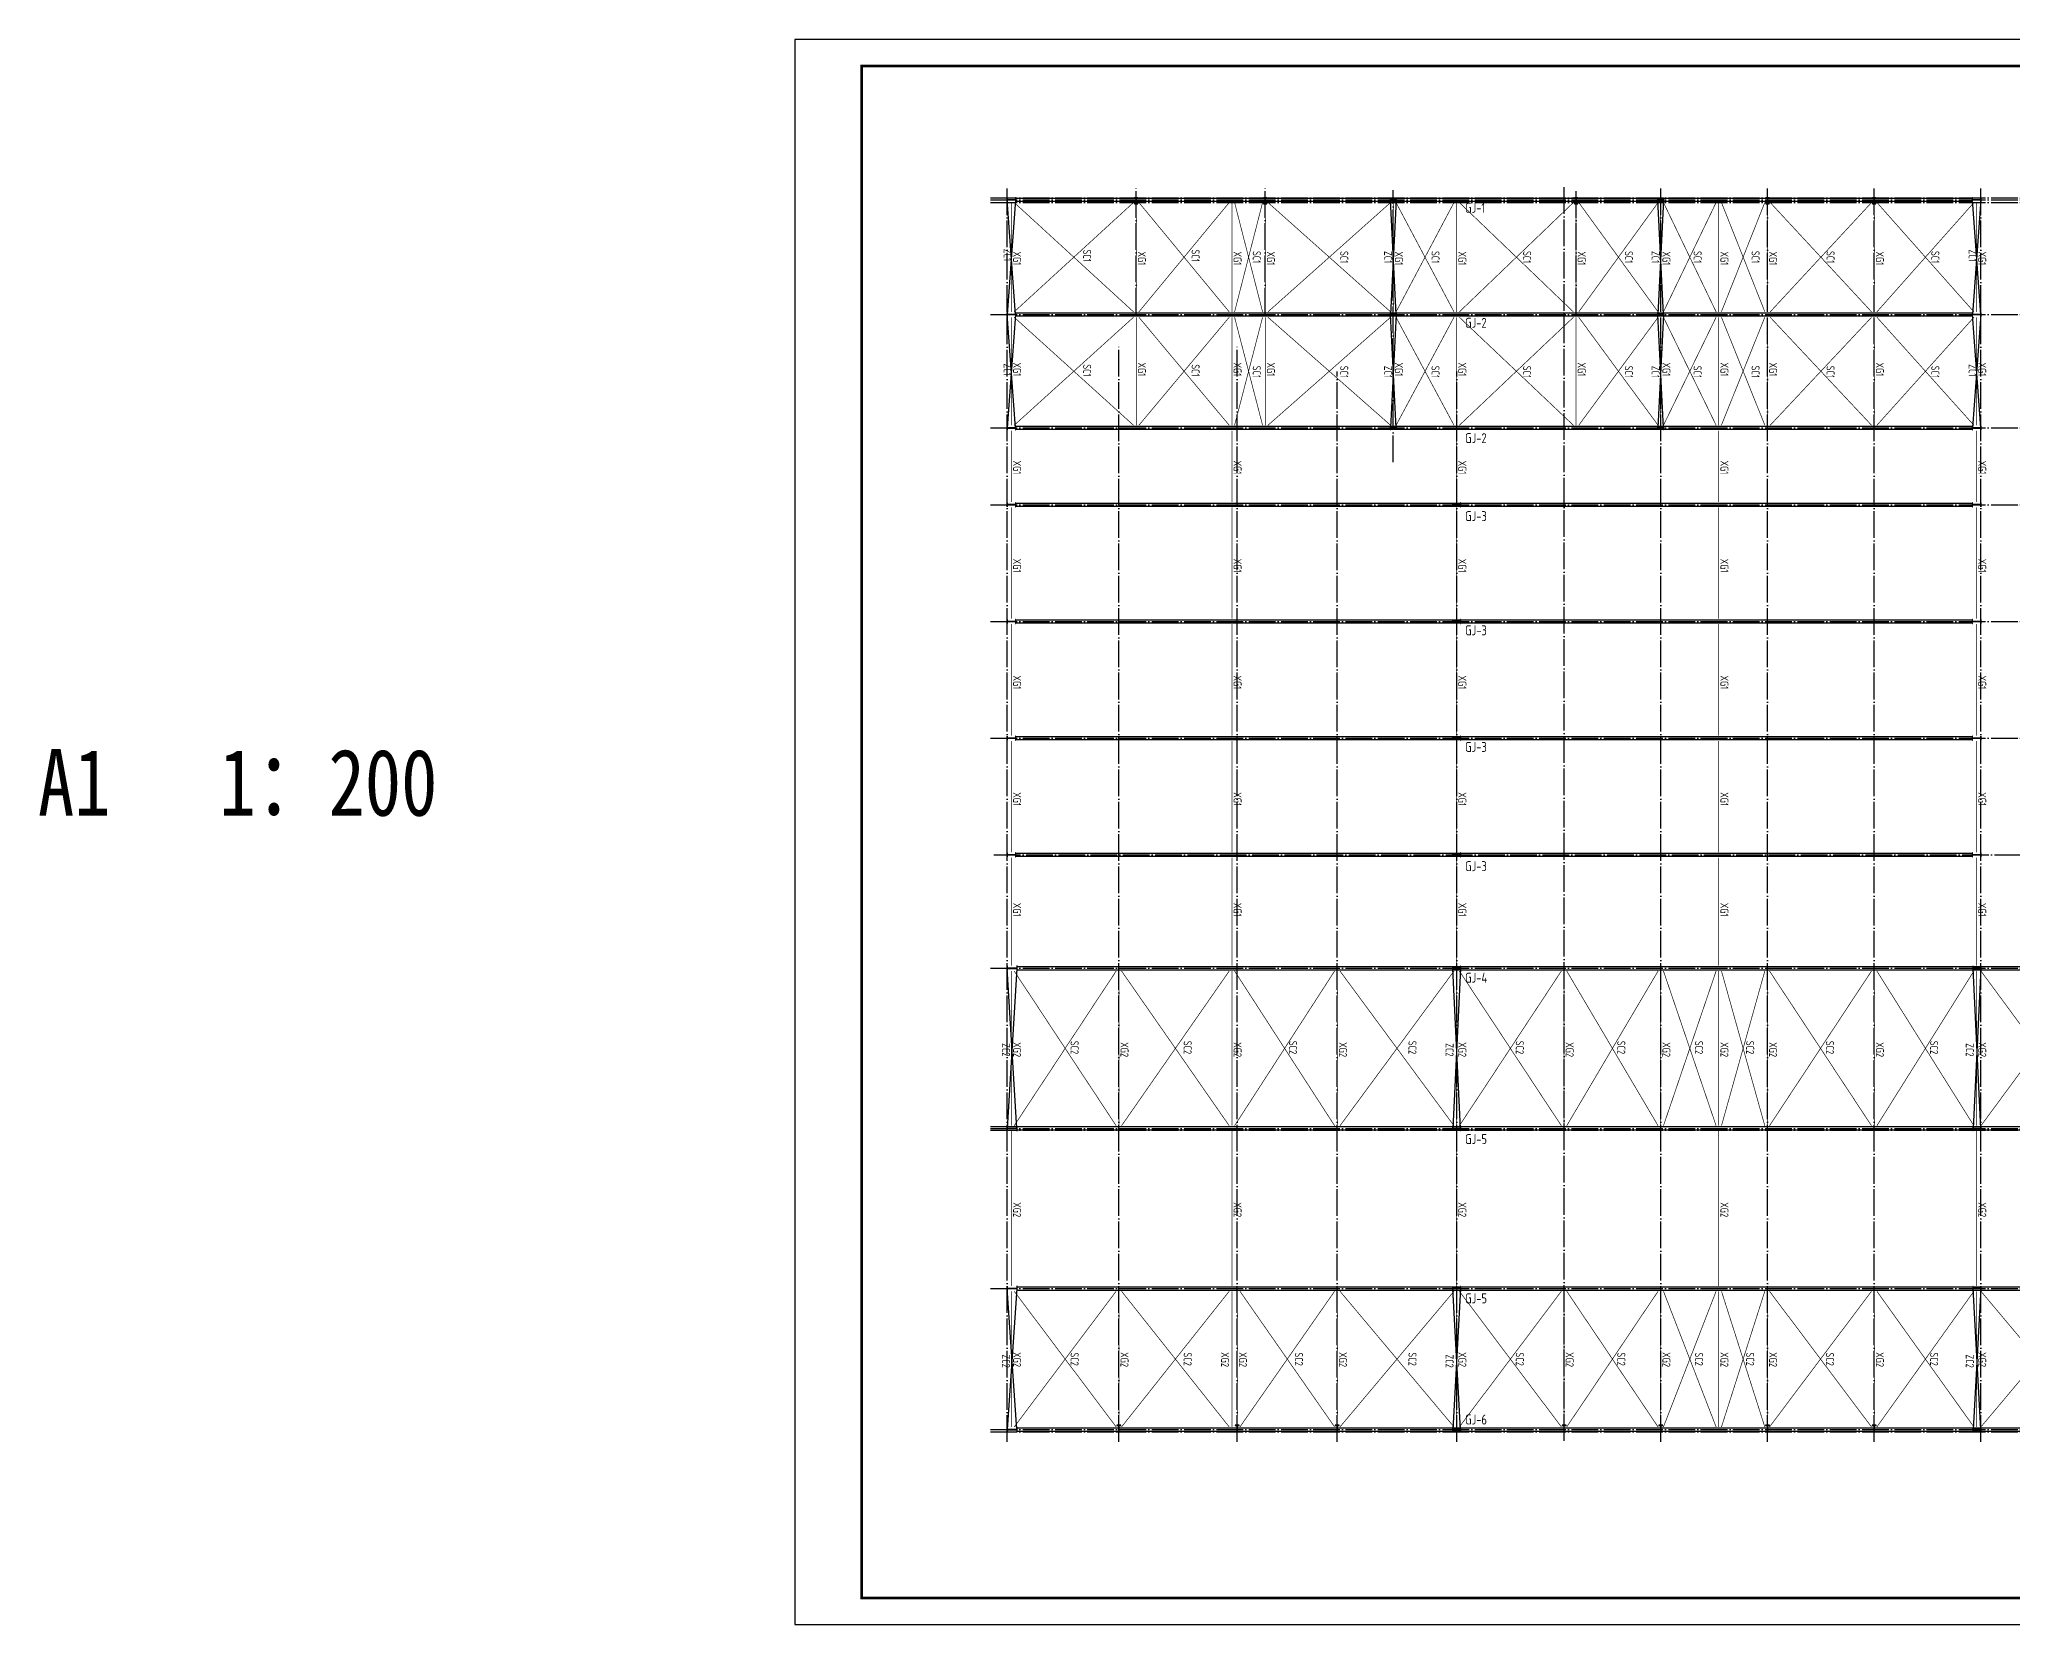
# Model space of a CAD drawing. Extents: x 69728788 to 150676229, y 15322671 to 43663798.
# Drawn here: x 75050957 to 75198871, y 20403703 to 20522503 of the extents above; entities that cross this region are included whole.
import ezdxf

# ---------------------------------------------------------------- set-up
doc = ezdxf.new("R2010")
doc.units = 0
doc.header["$LTSCALE"] = 1000
doc.header["$MEASUREMENT"] = 0
doc.linetypes.add('DOTE', pattern=[2.42, 2, -0.2, 0.02, -0.2])
for name, color, linetype in [('DOTE', 251, 'DOTE'), ('PUB_TEXT', 7, 'CONTINUOUS'), ('PUB_TITLE', 4, 'CONTINUOUS'), ('STAIR', 2, 'CONTINUOUS'), ('ZC', 6, 'CONTINUOUS'), ('屋面支撑', 1, 'CONTINUOUS'), ('系杆', 7, 'CONTINUOUS'), ('钢柱', 3, 'CONTINUOUS'), ('钢梁', 97, 'CONTINUOUS')]:
    doc.layers.add(name, color=color, linetype=linetype)
doc.styles.add('-楷体_GB2312', font='', dxfattribs={"width": 0.8})
doc.styles.add('TSSD_Rein', font='atssdeng.shx', dxfattribs={"width": 0.7, "bigfont": 'atssdchn.shx'})
doc.styles.get('-楷体_GB2312').set_extended_font_data('SimSun')

msp = doc.modelspace()

# ---------------------------------------------------------------- linework, layer by layer
at = {"layer": 'DOTE'}
for p, q in [((75123500.5, 20417385.2), (75123500.5, 20511385.2)), ((75133175.5, 20501885.2), (75133175.5, 20511385.2)), ((75142850.5, 20501885.2), (75142850.5, 20511385.2)), ((75165250.1, 20417468.2), (75165250.1, 20511468.2)), ((75172500.5, 20417385.2), (75172500.5, 20511385.2)), ((75180500.5, 20417385.2), (75180500.5, 20511385.2)), ((75188500.5, 20417385.2), (75188500.5, 20511385.2)), ((75196500.5, 20417385.2), (75196500.5, 20511385.2)), ((75122250.5, 20510635.2), (75232250.5, 20510635.2)), ((75122250.5, 20510485.2), (75232250.5, 20510485.2)), ((75122250.5, 20510285.2), (75232250.5, 20510285.2)), ((75152450.1, 20490821.2), (75152450.1, 20511218.2)), ((75166150.1, 20501885.2), (75166150.1, 20511218.2)), ((75122250.5, 20501885.2), (75232250.5, 20501885.2)), ((75131875.5, 20417385.2), (75131875.5, 20499535.9)), ((75140750.5, 20417385.2), (75140750.5, 20499525.4)), ((75148250.5, 20417385.2), (75148250.5, 20497608.7)), ((75157200.5, 20417385.2), (75157200.5, 20497608.7)), ((75122250.5, 20493385.2), (75232250.5, 20493385.2)), ((75122250.5, 20487635.2), (75232250.5, 20487635.2)), ((75122250.5, 20478885.2), (75232250.5, 20478885.2)), ((75122250.5, 20470135.2), (75232250.5, 20470135.2)), ((75122500.5, 20461385.2), (75232250.5, 20461385.2)), ((75122250.5, 20452885.2), (75232225.5, 20452885.2)), ((75122250.5, 20441020.2), (75232250.5, 20441020.2)), ((75122250.5, 20440885.2), (75232250.5, 20440885.2)), ((75122250.5, 20440750.2), (75232250.5, 20440750.2)), ((75122250.5, 20428885.2), (75232250.5, 20428885.2)), ((75122250.5, 20418310.2), (75232250.5, 20418310.2)), ((75122250.5, 20418135.2), (75232250.5, 20418135.2))]:
    msp.add_line(p, q, dxfattribs=at)
at = {"layer": 'PUB_TITLE'}
msp.add_lwpolyline([(75107584.3, 20403702.8), (75275784.3, 20403702.8), (75275784.3, 20522502.8), (75107584.3, 20522502.8)], close=True, dxfattribs=at)
at = {"layer": 'PUB_TITLE', "const_width": 200}
msp.add_lwpolyline([(75112584.3, 20405702.8), (75273784.3, 20405702.8), (75273784.3, 20520502.8), (75112584.3, 20520502.8)], close=True, dxfattribs=at)
at = {"layer": 'ZC'}
for points in [[(75124138.5, 20501889.2), (75123512.5, 20510481.2), (75124138.5, 20510481.2), (75123512.5, 20501889.2), (75124138.5, 20501889.2)], [(75152665.1, 20501889.2), (75152235.1, 20510481.2), (75152665.1, 20510481.2), (75152235.1, 20501889.2), (75152665.1, 20501889.2)], [(75172715.5, 20501889.2), (75172285.5, 20510481.2), (75172715.5, 20510481.2), (75172285.5, 20501889.2), (75172715.5, 20501889.2)], [(75196488.5, 20501889.2), (75195862.5, 20510481.2), (75196488.5, 20510481.2), (75195862.5, 20501889.2), (75196488.5, 20501889.2)], [(75124138.5, 20493389.2), (75123512.5, 20501881.2), (75124138.5, 20501881.2), (75123512.5, 20493389.2), (75124138.5, 20493389.2)], [(75152665.1, 20493389.2), (75152235.1, 20501881.2), (75152665.1, 20501881.2), (75152235.1, 20493389.2), (75152665.1, 20493389.2)], [(75172715.5, 20493389.2), (75172285.5, 20501881.2), (75172715.5, 20501881.2), (75172285.5, 20493389.2), (75172715.5, 20493389.2)], [(75196488.5, 20493389.2), (75195862.5, 20501881.2), (75196488.5, 20501881.2), (75195862.5, 20493389.2), (75196488.5, 20493389.2)], [(75124236.5, 20440890.2), (75123514.5, 20452880.2), (75124236.5, 20452880.2), (75123514.5, 20440890.2), (75124236.5, 20440890.2)], [(75157488.1, 20440889.2), (75156912.1, 20452880.2), (75157488.1, 20452880.2), (75156912.2, 20440889.2), (75157488.1, 20440889.2)], [(75196488.5, 20440889.2), (75195912.5, 20452881.2), (75196488.5, 20452881.2), (75195912.6, 20440889.2), (75196488.5, 20440889.2)], [(75124236.5, 20418315.2), (75123514.5, 20428880.2), (75124236.5, 20428880.2), (75123514.5, 20418315.2), (75124236.5, 20418315.2)], [(75157488.1, 20418314.2), (75156912.1, 20428880.2), (75157488.1, 20428880.2), (75156912.1, 20418314.2), (75157488.1, 20418314.2)], [(75196488.5, 20418314.2), (75195912.5, 20428881.2), (75196488.5, 20428881.2), (75195912.5, 20418314.2), (75196488.5, 20418314.2)]]:
    msp.add_lwpolyline(points, dxfattribs=at)
at = {"layer": '屋面支撑', "const_width": 50}
for points in [[(75124025.5, 20510285.2), (75132975.5, 20502085.2)], [(75124025.5, 20502085.2), (75132975.5, 20510285.2)], [(75133375.5, 20510285.2), (75140150.3, 20502085.2)], [(75133375.5, 20502085.2), (75140150.3, 20510285.2)], [(75140550.3, 20510285.2), (75142650.5, 20502087.5)], [(75140550.3, 20502085.2), (75142650.5, 20510285.2)], [(75143050.5, 20510285.2), (75152250.1, 20502085.2)], [(75143050.5, 20502085.2), (75152250.1, 20510285.2)], [(75152650.1, 20510285.2), (75157000.1, 20502087.5)], [(75152655.3, 20502085.2), (75157000.1, 20510285.2)], [(75157400.1, 20510285.2), (75165950.1, 20502085.2)], [(75157400.1, 20502085.2), (75165955.1, 20510285.2)], [(75166350.1, 20510285.2), (75172300.5, 20502087.5)], [(75166350.1, 20502085.2), (75172305.5, 20510285.2)], [(75172700.5, 20510285.2), (75176650.3, 20502087.5)], [(75172700.5, 20502085.2), (75176650.3, 20510285.2)], [(75177045.6, 20510294.9), (75180300.5, 20502097.3)], [(75177045.6, 20502094.9), (75180300.5, 20510285.2)], [(75180700.5, 20510285.2), (75188305.5, 20502085.2)], [(75180700.5, 20502085.2), (75188305.5, 20510285.2)], [(75188700.5, 20510285.2), (75195975.5, 20502085.2)], [(75188700.5, 20502085.2), (75195980.5, 20510285.2)], [(75124025.5, 20501685.2), (75132975.5, 20493585.2)], [(75124025.5, 20493585.2), (75132975.5, 20501685.2)], [(75133375.5, 20501685.2), (75140150.3, 20493585.2)], [(75133375.5, 20493585.2), (75140150.3, 20501685.2)], [(75140550.3, 20501685.2), (75142650.5, 20493587.5)], [(75140550.3, 20493585.2), (75142650.5, 20501685.2)], [(75143050.5, 20501685.2), (75152250.1, 20493585.2)], [(75143050.5, 20493585.2), (75152250.1, 20501685.2)], [(75152650.1, 20501685.2), (75157000.1, 20493587.5)], [(75152655.3, 20493585.2), (75157000.1, 20501685.2)], [(75157400.1, 20501685.2), (75165950.1, 20493585.2)], [(75157400.1, 20493585.2), (75165955.1, 20501685.2)], [(75166350.1, 20501685.2), (75172300.5, 20493587.5)], [(75166350.1, 20493585.2), (75172305.5, 20501685.2)], [(75172700.5, 20501685.2), (75176650.3, 20493587.5)], [(75172700.5, 20493585.2), (75176650.3, 20501685.2)], [(75177045.6, 20501694.9), (75180300.5, 20493597.3)], [(75177045.6, 20493594.9), (75180300.5, 20501685.2)], [(75180700.5, 20501685.2), (75188305.5, 20493585.2)], [(75180700.5, 20493585.2), (75188305.5, 20501685.2)], [(75188700.5, 20501685.2), (75195975.5, 20493585.2)], [(75188700.5, 20493585.2), (75195980.5, 20501685.2)], [(75124025.5, 20452685.2), (75131675.5, 20441085.2)], [(75124025.5, 20441085.2), (75131675.5, 20452685.2)], [(75132075.5, 20452685.2), (75140150.3, 20441085.2)], [(75132075.5, 20441085.2), (75140150.3, 20452685.2)], [(75140550.3, 20452685.2), (75148050.5, 20441085.2)], [(75140550.3, 20441085.2), (75148050.5, 20452685.2)], [(75148450.5, 20452685.2), (75157000.1, 20441085.2)], [(75148450.5, 20441085.2), (75157000.1, 20452685.2)], [(75157400.1, 20452685.2), (75165050.1, 20441085.2)], [(75157400.1, 20441085.2), (75165050.1, 20452685.2)], [(75165450.1, 20452685.2), (75172300.5, 20441085.2)], [(75165450.1, 20441085.2), (75172300.5, 20452685.2)], [(75172700.5, 20452685.2), (75176650.3, 20441085.2)], [(75172700.5, 20441085.2), (75176650.3, 20452685.2)], [(75177050.3, 20452685.2), (75180300.5, 20441085.2)], [(75177050.3, 20441085.2), (75180300.5, 20452685.2)], [(75180650.5, 20452685.2), (75188300.5, 20441085.2)], [(75180650.5, 20441085.2), (75188300.5, 20452685.2)], [(75188700.5, 20452685.2), (75195975.5, 20441085.2)], [(75188700.5, 20441085.2), (75195975.5, 20452685.2)], [(75196500.5, 20452685.2), (75205050.5, 20441085.2)], [(75196500.5, 20441085.2), (75205050.5, 20452685.2)], [(75124025.5, 20428685.2), (75131675.5, 20418510.2)], [(75124025.5, 20418510.2), (75131675.5, 20428685.2)], [(75132075.5, 20428685.2), (75140150.3, 20418510.2)], [(75132075.5, 20418510.2), (75140150.3, 20428685.2)], [(75140950.3, 20428685.2), (75148050.5, 20418510.2)], [(75140950.3, 20418510.2), (75148050.5, 20428685.2)], [(75148450.5, 20428685.2), (75157000.1, 20418510.2)], [(75148450.5, 20418510.2), (75157000.1, 20428685.2)], [(75157400.1, 20428685.2), (75165050.1, 20418510.2)], [(75157400.1, 20418510.2), (75165050.1, 20428685.2)], [(75165450.1, 20428685.2), (75172300.5, 20418510.2)], [(75165450.1, 20418510.2), (75172300.5, 20428685.2)], [(75172700.5, 20428685.2), (75176650.3, 20418510.2)], [(75172700.5, 20418510.2), (75176650.3, 20428685.2)], [(75177050.3, 20428685.2), (75180300.5, 20418510.2)], [(75177050.3, 20418510.2), (75180300.5, 20428685.2)], [(75180650.5, 20428685.2), (75188300.5, 20418510.2)], [(75180650.5, 20418510.2), (75188300.5, 20428685.2)], [(75188700.5, 20428685.2), (75195975.5, 20418510.2)], [(75188700.5, 20418510.2), (75195975.5, 20428685.2)], [(75196500.5, 20428685.2), (75205050.5, 20418510.2)], [(75196500.5, 20418510.2), (75205050.5, 20428685.2)]]:
    msp.add_lwpolyline(points, dxfattribs=at)
at = {"layer": '系杆', "color": 3, "const_width": 50}
for points in [[(75123825.5, 20502085.2), (75123825.5, 20510285.2)], [(75133175.5, 20502085.2), (75133175.5, 20510285.2)], [(75140350.3, 20502085.2), (75140350.3, 20510285.2)], [(75142850.5, 20502085.2), (75142850.5, 20510285.2)], [(75152450.1, 20502085.2), (75152450.1, 20510285.2)], [(75157200.1, 20502085.2), (75157200.1, 20510285.2)], [(75166150.1, 20502085.2), (75166150.1, 20510285.2)], [(75172500.5, 20502085.2), (75172500.5, 20510285.2)], [(75176850.3, 20502085.2), (75176850.3, 20510285.2)], [(75180500.5, 20502085.2), (75180500.5, 20510285.2)], [(75188500.5, 20502085.2), (75188500.5, 20510285.2)], [(75196175.5, 20502085.2), (75196175.5, 20510285.2)], [(75123825.5, 20493585.2), (75123825.5, 20501685.2)], [(75133175.5, 20493585.2), (75133175.5, 20501685.2)], [(75140350.3, 20493585.2), (75140350.3, 20501685.2)], [(75142850.5, 20493585.2), (75142850.5, 20501685.2)], [(75152450.1, 20493585.2), (75152450.1, 20501685.2)], [(75157200.1, 20493585.2), (75157200.1, 20501685.2)], [(75166150.1, 20493585.2), (75166150.1, 20501685.2)], [(75172500.5, 20493585.2), (75172500.5, 20501685.2)], [(75176850.3, 20493585.2), (75176850.3, 20501685.2)], [(75180500.5, 20493585.2), (75180500.5, 20501685.2)], [(75188500.5, 20493585.2), (75188500.5, 20501685.2)], [(75196175.5, 20493585.2), (75196175.5, 20501685.2)], [(75123825.5, 20487835.2), (75123825.5, 20493185.2)], [(75140350.3, 20487835.2), (75140350.3, 20493185.2)], [(75157200.1, 20487835.2), (75157200.1, 20493185.2)], [(75176850.3, 20487835.2), (75176850.3, 20493185.2)], [(75196175.5, 20487835.2), (75196175.5, 20493185.2)], [(75123825.5, 20479085.2), (75123825.5, 20487435.2)], [(75140350.3, 20479085.2), (75140350.3, 20487435.2)], [(75157200.1, 20479085.2), (75157200.1, 20487435.2)], [(75176850.3, 20479085.2), (75176850.3, 20487435.2)], [(75196175.5, 20479085.2), (75196175.5, 20487435.2)], [(75123825.5, 20470335.2), (75123825.5, 20478685.2)], [(75140350.3, 20470335.2), (75140350.3, 20478685.2)], [(75157200.1, 20470335.2), (75157200.1, 20478685.2)], [(75176850.3, 20470335.2), (75176850.3, 20478685.2)], [(75196175.5, 20470335.2), (75196175.5, 20478685.2)], [(75123825.5, 20461585.2), (75123825.5, 20469935.2)], [(75140350.3, 20461585.2), (75140350.3, 20469935.2)], [(75157200.1, 20461585.2), (75157200.1, 20469935.2)], [(75176850.3, 20461585.2), (75176850.3, 20469935.2)], [(75196175.5, 20461585.2), (75196175.5, 20469935.2)], [(75123825.5, 20453085.2), (75123825.5, 20461185.2)], [(75140350.3, 20453085.2), (75140350.3, 20461185.2)], [(75157200.1, 20453085.2), (75157200.1, 20461185.2)], [(75176850.3, 20453085.2), (75176850.3, 20461185.2)], [(75196175.5, 20453085.2), (75196175.5, 20461185.2)], [(75123825.5, 20441087.6), (75123825.5, 20452685.2)], [(75131875.5, 20441087.6), (75131875.5, 20452685.2)], [(75140350.3, 20441087.6), (75140350.3, 20452685.2)], [(75148250.5, 20441087.6), (75148250.5, 20452685.2)], [(75157200.1, 20441087.6), (75157200.1, 20452685.2)], [(75165250.1, 20441087.6), (75165250.1, 20452685.2)], [(75172500.5, 20441087.6), (75172500.5, 20452685.2)], [(75176850.3, 20441087.6), (75176850.3, 20452685.2)], [(75180500.5, 20441087.6), (75180500.5, 20452685.2)], [(75188500.5, 20441087.6), (75188500.5, 20452685.2)], [(75196175.5, 20441087.6), (75196175.5, 20452685.2)], [(75123825.5, 20429087.6), (75123825.5, 20440685.2)], [(75140350.3, 20429087.6), (75140350.3, 20440685.2)], [(75157200.1, 20429087.6), (75157200.1, 20440685.2)], [(75176850.3, 20429087.6), (75176850.3, 20440685.2)], [(75196175.5, 20429087.6), (75196175.5, 20440685.2)], [(75123825.5, 20418504.1), (75123825.5, 20428685.2)], [(75131875.5, 20418504.1), (75131875.5, 20428685.2)], [(75140350.3, 20418504.1), (75140350.3, 20428685.2)], [(75140750.3, 20418504.1), (75140750.3, 20428685.2)], [(75148250.5, 20418504.1), (75148250.5, 20428685.2)], [(75157200.1, 20418504.1), (75157200.1, 20428685.2)], [(75165250.1, 20418504.1), (75165250.1, 20428685.2)], [(75172500.5, 20418504.1), (75172500.5, 20428685.2)], [(75176850.3, 20418504.1), (75176850.3, 20428685.2)], [(75180500.5, 20418504.1), (75180500.5, 20428685.2)], [(75188500.5, 20418504.1), (75188500.5, 20428685.2)], [(75196175.5, 20418504.1), (75196175.5, 20428685.2)]]:
    msp.add_lwpolyline(points, dxfattribs=at)
at = {"layer": '钢柱'}
for points in [[(75123500.5, 20510635.2), (75123500.5, 20510335.2), (75123512.5, 20510335.2), (75123512.5, 20510481.2), (75124138.5, 20510481.2), (75124138.5, 20510335.2), (75124150.5, 20510335.2), (75124150.5, 20510635.2), (75124138.5, 20510635.2), (75124138.5, 20510489.2), (75123512.5, 20510489.2), (75123512.5, 20510635.2)], [(75133050.5, 20510185.2), (75133300.5, 20510185.2), (75133300.5, 20510197.2), (75133179.5, 20510197.2), (75133179.5, 20510623.2), (75133300.5, 20510623.2), (75133300.5, 20510635.2), (75133050.5, 20510635.2), (75133050.5, 20510623.2), (75133171.5, 20510623.2), (75133171.5, 20510197.2), (75133050.5, 20510197.2)], [(75142725.5, 20510185.2), (75142975.5, 20510185.2), (75142975.5, 20510197.2), (75142854.5, 20510197.2), (75142854.5, 20510623.2), (75142975.5, 20510623.2), (75142975.5, 20510635.2), (75142725.5, 20510635.2), (75142725.5, 20510623.2), (75142846.5, 20510623.2), (75142846.5, 20510197.2), (75142725.5, 20510197.2)], [(75152225.1, 20510610.2), (75152225.1, 20510360.2), (75152235.1, 20510360.2), (75152235.1, 20510481.2), (75152665.1, 20510481.2), (75152665.1, 20510360.2), (75152675.1, 20510360.2), (75152675.1, 20510610.2), (75152665.1, 20510610.2), (75152665.1, 20510489.2), (75152235.1, 20510489.2), (75152235.1, 20510610.2)], [(75166025.1, 20510185.2), (75166275.1, 20510185.2), (75166275.1, 20510197.2), (75166154.1, 20510197.2), (75166154.1, 20510623.2), (75166275.1, 20510623.2), (75166275.1, 20510635.2), (75166025.1, 20510635.2), (75166025.1, 20510623.2), (75166146.1, 20510623.2), (75166146.1, 20510197.2), (75166025.1, 20510197.2)], [(75172275.5, 20510610.2), (75172275.5, 20510360.2), (75172285.5, 20510360.2), (75172285.5, 20510481.2), (75172715.5, 20510481.2), (75172715.5, 20510360.2), (75172725.5, 20510360.2), (75172725.5, 20510610.2), (75172715.5, 20510610.2), (75172715.5, 20510489.2), (75172285.5, 20510489.2), (75172285.5, 20510610.2)], [(75180375.5, 20510185.2), (75180625.5, 20510185.2), (75180625.5, 20510197.2), (75180504.5, 20510197.2), (75180504.5, 20510623.2), (75180625.5, 20510623.2), (75180625.5, 20510635.2), (75180375.5, 20510635.2), (75180375.5, 20510623.2), (75180496.5, 20510623.2), (75180496.5, 20510197.2), (75180375.5, 20510197.2)], [(75188375.5, 20510185.2), (75188625.5, 20510185.2), (75188625.5, 20510197.2), (75188504.5, 20510197.2), (75188504.5, 20510623.2), (75188625.5, 20510623.2), (75188625.5, 20510635.2), (75188375.5, 20510635.2), (75188375.5, 20510623.2), (75188496.5, 20510623.2), (75188496.5, 20510197.2), (75188375.5, 20510197.2)], [(75195850.5, 20510635.2), (75195850.5, 20510335.2), (75195862.5, 20510335.2), (75195862.5, 20510481.2), (75196488.5, 20510481.2), (75196488.5, 20510335.2), (75196500.5, 20510335.2), (75196500.5, 20510635.2), (75196488.5, 20510635.2), (75196488.5, 20510489.2), (75195862.5, 20510489.2), (75195862.5, 20510635.2)], [(75123500.5, 20502035.2), (75123500.5, 20501735.2), (75123512.5, 20501735.2), (75123512.5, 20501881.2), (75124138.5, 20501881.2), (75124138.5, 20501735.2), (75124150.5, 20501735.2), (75124150.5, 20502035.2), (75124138.5, 20502035.2), (75124138.5, 20501889.2), (75123512.5, 20501889.2), (75123512.5, 20502035.2)], [(75152225.1, 20502010.2), (75152225.1, 20501760.2), (75152235.1, 20501760.2), (75152235.1, 20501881.2), (75152665.1, 20501881.2), (75152665.1, 20501760.2), (75152675.1, 20501760.2), (75152675.1, 20502010.2), (75152665.1, 20502010.2), (75152665.1, 20501889.2), (75152235.1, 20501889.2), (75152235.1, 20502010.2)], [(75172275.5, 20502010.2), (75172275.5, 20501760.2), (75172285.5, 20501760.2), (75172285.5, 20501881.2), (75172715.5, 20501881.2), (75172715.5, 20501760.2), (75172725.5, 20501760.2), (75172725.5, 20502010.2), (75172715.5, 20502010.2), (75172715.5, 20501889.2), (75172285.5, 20501889.2), (75172285.5, 20502010.2)], [(75195850.5, 20502035.2), (75195850.5, 20501735.2), (75195862.5, 20501735.2), (75195862.5, 20501881.2), (75196488.5, 20501881.2), (75196488.5, 20501735.2), (75196500.5, 20501735.2), (75196500.5, 20502035.2), (75196488.5, 20502035.2), (75196488.5, 20501889.2), (75195862.5, 20501889.2), (75195862.5, 20502035.2)], [(75123500.5, 20493535.2), (75123500.5, 20493235.2), (75123512.5, 20493235.2), (75123512.5, 20493381.2), (75124138.5, 20493381.2), (75124138.5, 20493235.2), (75124150.5, 20493235.2), (75124150.5, 20493535.2), (75124138.5, 20493535.2), (75124138.5, 20493389.2), (75123512.5, 20493389.2), (75123512.5, 20493535.2)], [(75152225.1, 20493510.2), (75152225.1, 20493260.2), (75152235.1, 20493260.2), (75152235.1, 20493381.2), (75152665.1, 20493381.2), (75152665.1, 20493260.2), (75152675.1, 20493260.2), (75152675.1, 20493510.2), (75152665.1, 20493510.2), (75152665.1, 20493389.2), (75152235.1, 20493389.2), (75152235.1, 20493510.2)], [(75172275.5, 20493510.2), (75172275.5, 20493260.2), (75172285.5, 20493260.2), (75172285.5, 20493381.2), (75172715.5, 20493381.2), (75172715.5, 20493260.2), (75172725.5, 20493260.2), (75172725.5, 20493510.2), (75172715.5, 20493510.2), (75172715.5, 20493389.2), (75172285.5, 20493389.2), (75172285.5, 20493510.2)], [(75195850.5, 20493535.2), (75195850.5, 20493235.2), (75195862.5, 20493235.2), (75195862.5, 20493381.2), (75196488.5, 20493381.2), (75196488.5, 20493235.2), (75196500.5, 20493235.2), (75196500.5, 20493535.2), (75196488.5, 20493535.2), (75196488.5, 20493389.2), (75195862.5, 20493389.2), (75195862.5, 20493535.2)], [(75123500.5, 20487785.2), (75123500.5, 20487485.2), (75123512.5, 20487485.2), (75123512.5, 20487631.2), (75124138.5, 20487631.2), (75124138.5, 20487485.2), (75124150.5, 20487485.2), (75124150.5, 20487785.2), (75124138.5, 20487785.2), (75124138.5, 20487639.2), (75123512.5, 20487639.2), (75123512.5, 20487785.2)], [(75156900.1, 20487785.2), (75156900.1, 20487485.2), (75156912.1, 20487485.2), (75156912.1, 20487631.2), (75157488.1, 20487631.2), (75157488.1, 20487485.2), (75157500.1, 20487485.2), (75157500.1, 20487785.2), (75157488.1, 20487785.2), (75157488.1, 20487639.2), (75156912.1, 20487639.2), (75156912.1, 20487785.2)], [(75195850.5, 20487785.2), (75195850.5, 20487485.2), (75195862.5, 20487485.2), (75195862.5, 20487631.2), (75196488.5, 20487631.2), (75196488.5, 20487485.2), (75196500.5, 20487485.2), (75196500.5, 20487785.2), (75196488.5, 20487785.2), (75196488.5, 20487639.2), (75195862.5, 20487639.2), (75195862.5, 20487785.2)], [(75123500.5, 20479035.2), (75123500.5, 20478735.2), (75123512.5, 20478735.2), (75123512.5, 20478881.2), (75124138.5, 20478881.2), (75124138.5, 20478735.2), (75124150.5, 20478735.2), (75124150.5, 20479035.2), (75124138.5, 20479035.2), (75124138.5, 20478889.2), (75123512.5, 20478889.2), (75123512.5, 20479035.2)], [(75156900.1, 20479035.2), (75156900.1, 20478735.2), (75156912.1, 20478735.2), (75156912.1, 20478881.2), (75157488.1, 20478881.2), (75157488.1, 20478735.2), (75157500.1, 20478735.2), (75157500.1, 20479035.2), (75157488.1, 20479035.2), (75157488.1, 20478889.2), (75156912.1, 20478889.2), (75156912.1, 20479035.2)], [(75195850.5, 20479035.2), (75195850.5, 20478735.2), (75195862.5, 20478735.2), (75195862.5, 20478881.2), (75196488.5, 20478881.2), (75196488.5, 20478735.2), (75196500.5, 20478735.2), (75196500.5, 20479035.2), (75196488.5, 20479035.2), (75196488.5, 20478889.2), (75195862.5, 20478889.2), (75195862.5, 20479035.2)], [(75123500.5, 20470285.2), (75123500.5, 20469985.2), (75123512.5, 20469985.2), (75123512.5, 20470131.2), (75124138.5, 20470131.2), (75124138.5, 20469985.2), (75124150.5, 20469985.2), (75124150.5, 20470285.2), (75124138.5, 20470285.2), (75124138.5, 20470139.2), (75123512.5, 20470139.2), (75123512.5, 20470285.2)], [(75156900.1, 20470285.2), (75156900.1, 20469985.2), (75156912.1, 20469985.2), (75156912.1, 20470131.2), (75157488.1, 20470131.2), (75157488.1, 20469985.2), (75157500.1, 20469985.2), (75157500.1, 20470285.2), (75157488.1, 20470285.2), (75157488.1, 20470139.2), (75156912.1, 20470139.2), (75156912.1, 20470285.2)], [(75195850.5, 20470285.2), (75195850.5, 20469985.2), (75195862.5, 20469985.2), (75195862.5, 20470131.2), (75196488.5, 20470131.2), (75196488.5, 20469985.2), (75196500.5, 20469985.2), (75196500.5, 20470285.2), (75196488.5, 20470285.2), (75196488.5, 20470139.2), (75195862.5, 20470139.2), (75195862.5, 20470285.2)], [(75123500.5, 20461535.2), (75123500.5, 20461235.2), (75123512.5, 20461235.2), (75123512.5, 20461381.2), (75124138.5, 20461381.2), (75124138.5, 20461235.2), (75124150.5, 20461235.2), (75124150.5, 20461535.2), (75124138.5, 20461535.2), (75124138.5, 20461389.2), (75123512.5, 20461389.2), (75123512.5, 20461535.2)], [(75156900.1, 20461535.2), (75156900.1, 20461235.2), (75156912.1, 20461235.2), (75156912.1, 20461381.2), (75157488.1, 20461381.2), (75157488.1, 20461235.2), (75157500.1, 20461235.2), (75157500.1, 20461535.2), (75157488.1, 20461535.2), (75157488.1, 20461389.2), (75156912.1, 20461389.2), (75156912.1, 20461535.2)], [(75195850.5, 20461535.2), (75195850.5, 20461235.2), (75195862.5, 20461235.2), (75195862.5, 20461381.2), (75196488.5, 20461381.2), (75196488.5, 20461235.2), (75196500.5, 20461235.2), (75196500.5, 20461535.2), (75196488.5, 20461535.2), (75196488.5, 20461389.2), (75195862.5, 20461389.2), (75195862.5, 20461535.2)], [(75123500.5, 20453060.2), (75123500.5, 20452710.2), (75123514.5, 20452710.2), (75123514.5, 20452880.2), (75124236.5, 20452880.2), (75124236.5, 20452710.2), (75124250.5, 20452710.2), (75124250.5, 20453060.2), (75124236.5, 20453060.2), (75124236.5, 20452890.2), (75123514.5, 20452890.2), (75123514.5, 20453060.2)], [(75156900.1, 20453035.2), (75156900.1, 20452735.2), (75156912.1, 20452735.2), (75156912.1, 20452881.2), (75157488.1, 20452881.2), (75157488.1, 20452735.2), (75157500.1, 20452735.2), (75157500.1, 20453035.2), (75157488.1, 20453035.2), (75157488.1, 20452889.2), (75156912.1, 20452889.2), (75156912.1, 20453035.2)], [(75195900.5, 20453035.2), (75195900.5, 20452735.2), (75195912.5, 20452735.2), (75195912.5, 20452881.2), (75196488.5, 20452881.2), (75196488.5, 20452735.2), (75196500.5, 20452735.2), (75196500.5, 20453035.2), (75196488.5, 20453035.2), (75196488.5, 20452889.2), (75195912.5, 20452889.2), (75195912.5, 20453035.2)], [(75123500.5, 20441060.2), (75123500.5, 20440710.2), (75123514.5, 20440710.2), (75123514.5, 20440880.2), (75124236.5, 20440880.2), (75124236.5, 20440710.2), (75124250.5, 20440710.2), (75124250.5, 20441060.2), (75124236.5, 20441060.2), (75124236.5, 20440890.2), (75123514.5, 20440890.2), (75123514.5, 20441060.2)], [(75156900.1, 20441035.2), (75156900.1, 20440735.2), (75156912.1, 20440735.2), (75156912.1, 20440881.2), (75157488.1, 20440881.2), (75157488.1, 20440735.2), (75157500.1, 20440735.2), (75157500.1, 20441035.2), (75157488.1, 20441035.2), (75157488.1, 20440889.2), (75156912.1, 20440889.2), (75156912.1, 20441035.2)], [(75195900.5, 20441035.2), (75195900.5, 20440735.2), (75195912.5, 20440735.2), (75195912.5, 20440881.2), (75196488.5, 20440881.2), (75196488.5, 20440735.2), (75196500.5, 20440735.2), (75196500.5, 20441035.2), (75196488.5, 20441035.2), (75196488.5, 20440889.2), (75195912.5, 20440889.2), (75195912.5, 20441035.2)], [(75123500.5, 20429060.2), (75123500.5, 20428710.2), (75123514.5, 20428710.2), (75123514.5, 20428880.2), (75124236.5, 20428880.2), (75124236.5, 20428710.2), (75124250.5, 20428710.2), (75124250.5, 20429060.2), (75124236.5, 20429060.2), (75124236.5, 20428890.2), (75123514.5, 20428890.2), (75123514.5, 20429060.2)], [(75156900.1, 20429035.2), (75156900.1, 20428735.2), (75156912.1, 20428735.2), (75156912.1, 20428881.2), (75157488.1, 20428881.2), (75157488.1, 20428735.2), (75157500.1, 20428735.2), (75157500.1, 20429035.2), (75157488.1, 20429035.2), (75157488.1, 20428889.2), (75156912.1, 20428889.2), (75156912.1, 20429035.2)], [(75195900.5, 20429035.2), (75195900.5, 20428735.2), (75195912.5, 20428735.2), (75195912.5, 20428881.2), (75196488.5, 20428881.2), (75196488.5, 20428735.2), (75196500.5, 20428735.2), (75196500.5, 20429035.2), (75196488.5, 20429035.2), (75196488.5, 20428889.2), (75195912.5, 20428889.2), (75195912.5, 20429035.2)], [(75123500.5, 20418485.2), (75123500.5, 20418135.2), (75123514.5, 20418135.2), (75123514.5, 20418305.2), (75124236.5, 20418305.2), (75124236.5, 20418135.2), (75124250.5, 20418135.2), (75124250.5, 20418485.2), (75124236.5, 20418485.2), (75124236.5, 20418315.2), (75123514.5, 20418315.2), (75123514.5, 20418485.2)], [(75131725.2, 20418135.2), (75132025.2, 20418135.2), (75132025.2, 20418147.2), (75131880.2, 20418147.2), (75131880.2, 20418623.2), (75132025.2, 20418623.2), (75132025.2, 20418635.2), (75131725.2, 20418635.2), (75131725.2, 20418623.2), (75131870.2, 20418623.2), (75131870.2, 20418147.2), (75131725.2, 20418147.2)], [(75140600.2, 20418135.2), (75140900.2, 20418135.2), (75140900.2, 20418147.2), (75140755.2, 20418147.2), (75140755.2, 20418623.2), (75140900.2, 20418623.2), (75140900.2, 20418635.2), (75140600.2, 20418635.2), (75140600.2, 20418623.2), (75140745.2, 20418623.2), (75140745.2, 20418147.2), (75140600.2, 20418147.2)], [(75148100.2, 20418135.2), (75148400.2, 20418135.2), (75148400.2, 20418147.2), (75148255.2, 20418147.2), (75148255.2, 20418623.2), (75148400.2, 20418623.2), (75148400.2, 20418635.2), (75148100.2, 20418635.2), (75148100.2, 20418623.2), (75148245.2, 20418623.2), (75148245.2, 20418147.2), (75148100.2, 20418147.2)], [(75156900.1, 20418460.2), (75156900.1, 20418160.2), (75156912.1, 20418160.2), (75156912.1, 20418306.2), (75157488.1, 20418306.2), (75157488.1, 20418160.2), (75157500.1, 20418160.2), (75157500.1, 20418460.2), (75157488.1, 20418460.2), (75157488.1, 20418314.2), (75156912.1, 20418314.2), (75156912.1, 20418460.2)], [(75165099.8, 20418135.2), (75165399.8, 20418135.2), (75165399.8, 20418147.2), (75165254.8, 20418147.2), (75165254.8, 20418623.2), (75165399.8, 20418623.2), (75165399.8, 20418635.2), (75165099.8, 20418635.2), (75165099.8, 20418623.2), (75165244.8, 20418623.2), (75165244.8, 20418147.2), (75165099.8, 20418147.2)], [(75172350.2, 20418135.2), (75172650.2, 20418135.2), (75172650.2, 20418147.2), (75172505.2, 20418147.2), (75172505.2, 20418623.2), (75172650.2, 20418623.2), (75172650.2, 20418635.2), (75172350.2, 20418635.2), (75172350.2, 20418623.2), (75172495.2, 20418623.2), (75172495.2, 20418147.2), (75172350.2, 20418147.2)], [(75180350.2, 20418135.2), (75180650.2, 20418135.2), (75180650.2, 20418147.2), (75180505.2, 20418147.2), (75180505.2, 20418623.2), (75180650.2, 20418623.2), (75180650.2, 20418635.2), (75180350.2, 20418635.2), (75180350.2, 20418623.2), (75180495.2, 20418623.2), (75180495.2, 20418147.2), (75180350.2, 20418147.2)], [(75188350.2, 20418135.2), (75188650.2, 20418135.2), (75188650.2, 20418147.2), (75188505.2, 20418147.2), (75188505.2, 20418623.2), (75188650.2, 20418623.2), (75188650.2, 20418635.2), (75188350.2, 20418635.2), (75188350.2, 20418623.2), (75188495.2, 20418623.2), (75188495.2, 20418147.2), (75188350.2, 20418147.2)], [(75195900.5, 20418460.2), (75195900.5, 20418160.2), (75195912.5, 20418160.2), (75195912.5, 20418306.2), (75196488.5, 20418306.2), (75196488.5, 20418160.2), (75196500.5, 20418160.2), (75196500.5, 20418460.2), (75196488.5, 20418460.2), (75196488.5, 20418314.2), (75195912.5, 20418314.2), (75195912.5, 20418460.2)]]:
    msp.add_lwpolyline(points, close=True, dxfattribs=at)
at = {"layer": '钢梁'}
for points in [[(75124150.5, 20510610.2), (75195850.5, 20510610.2), (75195850.5, 20510360.2), (75124150.5, 20510360.2)], [(75124150.5, 20502010.2), (75195850.5, 20502010.2), (75195850.5, 20501760.2), (75124150.5, 20501760.2)], [(75124150.5, 20493510.2), (75195850.5, 20493510.2), (75195850.5, 20493260.2), (75124150.5, 20493260.2)], [(75124150.5, 20487760.2), (75195850.5, 20487760.2), (75195850.5, 20487510.2), (75124150.5, 20487510.2)], [(75124150.5, 20479010.2), (75195850.5, 20479010.2), (75195850.5, 20478760.2), (75124150.5, 20478760.2)], [(75124150.5, 20470260.2), (75195850.5, 20470260.2), (75195850.5, 20470010.2), (75124150.5, 20470010.2)], [(75124150.5, 20461510.2), (75195850.5, 20461510.2), (75195850.5, 20461260.2), (75124150.5, 20461260.2)], [(75124250.5, 20453020.2), (75228850.5, 20453020.2), (75228850.5, 20452750.2), (75124250.5, 20452750.2)], [(75124250.5, 20441020.2), (75228850.5, 20441020.2), (75228850.5, 20440750.2), (75124250.5, 20440750.2)], [(75124250.5, 20429020.2), (75228850.5, 20429020.2), (75228850.5, 20428750.2), (75124250.5, 20428750.2)], [(75124250.5, 20418445.2), (75228850.5, 20418445.2), (75228850.5, 20418175.2), (75124250.5, 20418175.2)]]:
    msp.add_lwpolyline(points, close=True, dxfattribs=at)

# ---------------------------------------------------------------- texts
at = {"layer": 'PUB_TEXT', "style": '-楷体_GB2312', "width": 0.8}
msp.add_text('A1   1：200', height=5000, dxfattribs=at).set_placement((75050842.6, 20464322.5))
at = {"layer": 'STAIR', "style": 'TSSD_Rein', "width": 0.8}
for s, p in [('GJ-1', (75157833.8, 20509508.7)), ('GJ-2', (75157833.8, 20500890.7)), ('GJ-2', (75157833.8, 20492247)), ('GJ-3', (75157833.8, 20486401.7)), ('GJ-3', (75157833.8, 20477846)), ('GJ-3', (75157833.8, 20469104.6)), ('GJ-3', (75157833.8, 20460165.7)), ('GJ-4', (75157833.8, 20451803)), ('GJ-5', (75157833.8, 20439710.2)), ('GJ-5', (75157833.8, 20427771.8)), ('GJ-6', (75157833.8, 20418693.7))]:
    msp.add_text(s, height=750, dxfattribs=at).set_placement(p)
at = {"layer": 'ZC', "style": 'TSSD_Rein', "width": 0.8}
for s, p in [('ZC1', (75123236.6, 20506814.6)), ('ZC1', (75151763.2, 20506647.8)), ('ZC1', (75171813.6, 20506647.8)), ('ZC1', (75195586.6, 20506762.9)), ('ZC1', (75123236.6, 20498214.6)), ('ZC1', (75151763.2, 20498047.8)), ('ZC1', (75171813.6, 20498047.8)), ('ZC1', (75195586.6, 20498162.9)), ('ZC2', (75123116.6, 20447278)), ('ZC2', (75156368.2, 20447278)), ('ZC2', (75195368.6, 20447279)), ('ZC2', (75123116.6, 20423948.9)), ('ZC2', (75156368.2, 20423948.9)), ('ZC2', (75195368.6, 20423949.9))]:
    msp.add_text(s, height=600, rotation=270, dxfattribs=at).set_placement(p)
at = {"layer": '屋面支撑', "style": 'TSSD_Rein', "width": 0.8}
for s, p in [('SC1', (75129196.9, 20506756.4)), ('SC1', (75137327, 20506756.4)), ('SC1', (75141912.8, 20506647.4)), ('SC1', (75148471.5, 20506647.4)), ('SC1', (75155311.6, 20506647.4)), ('SC1', (75162176.4, 20506647.4)), ('SC1', (75169806.2, 20506647.4)), ('SC1', (75174961.8, 20506647.4)), ('SC1', (75179306.9, 20506657.2)), ('SC1', (75184928.7, 20506647.4)), ('SC1', (75192782, 20506647.4)), ('SC1', (75129196.9, 20498156.4)), ('SC1', (75137327, 20498156.4)), ('SC1', (75141912.8, 20498047.4)), ('SC1', (75148471.5, 20498047.4)), ('SC1', (75155311.6, 20498047.4)), ('SC1', (75162176.4, 20498047.4)), ('SC1', (75169806.2, 20498047.4)), ('SC1', (75174961.8, 20498047.4)), ('SC1', (75179306.9, 20498057.2)), ('SC1', (75184928.7, 20498047.4)), ('SC1', (75192782, 20498047.4)), ('SC2', (75128258.9, 20447452.1)), ('SC2', (75136733.7, 20447452.1)), ('SC2', (75144633.9, 20447452.1)), ('SC2', (75153583.5, 20447452.1)), ('SC2', (75161633.5, 20447452.1)), ('SC2', (75169240, 20447452.1)), ('SC2', (75175065.1, 20447452.1)), ('SC2', (75178900.1, 20447452.1)), ('SC2', (75184883.9, 20447452.1)), ('SC2', (75192693.2, 20447452.1)), ('SC2', (75128258.9, 20424095.7)), ('SC2', (75136733.7, 20424095.7)), ('SC2', (75145072.6, 20424095.7)), ('SC2', (75153583.5, 20424095.7)), ('SC2', (75161633.5, 20424095.7)), ('SC2', (75169240, 20424095.7)), ('SC2', (75175065.1, 20424095.7)), ('SC2', (75178900.1, 20424095.7)), ('SC2', (75184883.9, 20424095.7)), ('SC2', (75192693.2, 20424095.7))]:
    msp.add_text(s, height=600, rotation=270, dxfattribs=at).set_placement(p)
at = {"layer": '系杆', "color": 3, "style": 'TSSD_Rein', "width": 0.8}
for s, p in [('XG1', (75123948.1, 20506612.9)), ('XG1', (75133298.1, 20506612.9)), ('XG1', (75140472.9, 20506612.9)), ('XG1', (75142973.1, 20506612.9)), ('XG1', (75152572.7, 20506612.9)), ('XG1', (75157322.7, 20506612.9)), ('XG1', (75166272.7, 20506612.9)), ('XG1', (75172623.1, 20506612.9)), ('XG1', (75176972.9, 20506612.9)), ('XG1', (75180623.1, 20506612.9)), ('XG1', (75188623.1, 20506612.9)), ('XG1', (75196298.1, 20506612.9)), ('XG1', (75123948.1, 20498291.5)), ('XG1', (75133298.1, 20498291.5)), ('XG1', (75140472.9, 20498291.5)), ('XG1', (75142973.1, 20498291.5)), ('XG1', (75152572.7, 20498291.5)), ('XG1', (75157322.7, 20498291.5)), ('XG1', (75166272.7, 20498291.5)), ('XG1', (75172623.1, 20498291.5)), ('XG1', (75176972.9, 20498291.5)), ('XG1', (75180623.1, 20498291.5)), ('XG1', (75188623.1, 20498291.5)), ('XG1', (75196298.1, 20498291.5)), ('XG1', (75123948.1, 20490938.5)), ('XG1', (75140472.9, 20490938.5)), ('XG1', (75157322.7, 20490938.5)), ('XG1', (75176972.9, 20490938.5)), ('XG1', (75196298.1, 20490938.5)), ('XG1', (75123948.1, 20483582.6)), ('XG1', (75140472.9, 20483582.6)), ('XG1', (75157322.7, 20483582.6)), ('XG1', (75176972.9, 20483582.6)), ('XG1', (75196298.1, 20483582.6)), ('XG1', (75123948.1, 20474832.6)), ('XG1', (75140472.9, 20474832.6)), ('XG1', (75157322.7, 20474832.6)), ('XG1', (75176972.9, 20474832.6)), ('XG1', (75196298.1, 20474832.6)), ('XG1', (75123948.1, 20466082.6)), ('XG1', (75140472.9, 20466082.6)), ('XG1', (75157322.7, 20466082.6)), ('XG1', (75176972.9, 20466082.6)), ('XG1', (75196298.1, 20466082.6)), ('XG1', (75123948.1, 20457791.5)), ('XG1', (75140472.9, 20457791.5)), ('XG1', (75157322.7, 20457791.5)), ('XG1', (75176972.9, 20457791.5)), ('XG1', (75196298.1, 20457791.5)), ('XG2', (75123948.1, 20447349)), ('XG2', (75131998.1, 20447349)), ('XG2', (75140472.9, 20447349)), ('XG2', (75148373.1, 20447349)), ('XG2', (75157322.7, 20447349)), ('XG2', (75165372.7, 20447349)), ('XG2', (75172623.1, 20447349)), ('XG2', (75176972.9, 20447349)), ('XG2', (75180623.1, 20447349)), ('XG2', (75188623.1, 20447349)), ('XG2', (75196298.1, 20447349)), ('XG2', (75123948.1, 20435349)), ('XG2', (75140472.9, 20435349)), ('XG2', (75157322.7, 20435349)), ('XG2', (75176972.9, 20435349)), ('XG2', (75196298.1, 20435349)), ('XG2', (75123948.1, 20424116.6)), ('XG2', (75131998.1, 20424116.6)), ('XG2', (75139540.9, 20424116.6)), ('XG2', (75140872.9, 20424116.6)), ('XG2', (75148373.1, 20424116.6)), ('XG2', (75157322.7, 20424116.6)), ('XG2', (75165372.7, 20424116.6)), ('XG2', (75172623.1, 20424116.6)), ('XG2', (75176972.9, 20424116.6)), ('XG2', (75180623.1, 20424116.6)), ('XG2', (75188623.1, 20424116.6)), ('XG2', (75196298.1, 20424116.6))]:
    msp.add_text(s, height=600, rotation=270, dxfattribs=at).set_placement(p)

doc.saveas('drawing.dxf')
